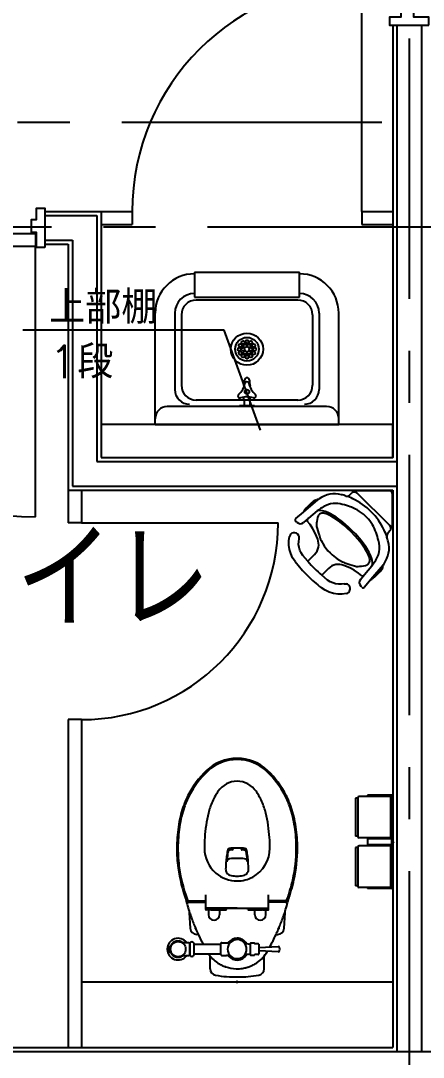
# Model space of a CAD drawing. Extents: x -119186 to 98821, y 1814 to 147180.
# Drawn here: x 19694 to 20922, y 32533 to 35695 of the extents above; entities that cross this region are included whole.
import ezdxf
from ezdxf import colors
from ezdxf.entities.mleader import LeaderData, LeaderLine
from ezdxf.enums import TextEntityAlignment as Align
from ezdxf.math import Vec2, Vec3

# ---------------------------------------------------------------- set-up
doc = ezdxf.new("R2010")
doc.units = 0
doc.header["$LTSCALE"] = 12.7
doc.header["$MEASUREMENT"] = 0
doc.header["$PDMODE"] = 1
doc.header["$PDSIZE"] = -2
doc.linetypes.add('CENTER', pattern=[2, 1.25, -0.25, 0.25, -0.25])
doc.layers.get('0').update_dxf_attribs({"linetype": 'CONTINUOUS'})
doc.layers.get('DEFPOINTS').update_dxf_attribs({"color": 1, "linetype": 'CONTINUOUS'})
for name, color, linetype in [('80_SHELL_TEXT', 7, 'CONTINUOUS'), ('85 shell', 7, 'CONTINUOUS'), ('A_建築（什器）', 8, 'CONTINUOUS'), ('A_建築（建具）', 2, 'CONTINUOUS'), ('A_建築（新設・仕上げ）', 2, 'CONTINUOUS'), ('A_建築（軽鉄下地）', 8, 'CONTINUOUS'), ('A_通り芯', 8, 'CENTER')]:
    doc.layers.add(name, color=color, linetype=linetype)
doc.styles.get("Standard").update_dxf_attribs({"font": 'txt', "bigfont": 'BIGFONT.SHX'})

# ---------------------------------------------------------------- blocks, each defined once
blk = doc.blocks.new('_DotSmall')
at = {"color": 0, "linetype": 'ByBlock', "const_width": 0.5}
blk.add_lwpolyline([(-0.0625, 0, 1), (0.0625, 0, 1)], format="xyb", close=True, dxfattribs=at)
blk = doc.blocks.new('Toilet Paper Holder')
at = {"color": 0}
for p, q in [((-106.958, 133.5), (-114, 133.5)), ((-114, 133.5), (-114, 17.5)), ((-106.958, 135), (-106.958, 16)), ((-6.6, 139), (-102.958, 139)), ((-4, 142.5), (-77, 142.5)), ((-77, 142.5), (-77, 140)), ((-3.5, 140), (-77, 140)), ((-6.6, 12), (-6.6, 139)), ((-2.5, 139), (-2.5, -139)), ((0, 138.5), (0, -138.5)), ((0, 125.25), (0, 120.75)), ((0, 77.75), (0, 73.25)), ((-106.958, 17.5), (-114, 17.5)), ((-6.6, 12), (-102.958, 12)), ((-77, 8.75), (-77, -8.75)), ((-5, 9.25), (-76.5, 9.25)), ((-74.5, 12), (-74.5, 9.25)), ((-49.5, 12), (-49.5, 9.25)), ((-4.5, 11), (-14.5, 11)), ((-14.5, 11), (-14.5, 9.5)), ((-4.5, 9.5), (-14.5, 9.5)), ((-4.5, 8.75), (-4.5, -8.75)), ((-4, 9), (-4, -9)), ((-2.5, 9), (-2.5, -9)), ((0, 30.25), (0, 25.75)), ((-106.958, -17.5), (-114, -17.5)), ((-114, -17.5), (-114, -133.5)), ((-106.958, -16), (-106.958, -135)), ((-6.6, -12), (-102.958, -12)), ((-5, -9.25), (-76.5, -9.25)), ((-74.5, -9.25), (-74.5, -12)), ((-49.5, -9.25), (-49.5, -12)), ((-4.5, -9.5), (-14.5, -9.5)), ((-14.5, -9.5), (-14.5, -11)), ((-4.5, -11), (-14.5, -11)), ((-6.6, -139), (-6.6, -12)), ((0, -25.75), (0, -30.25)), ((0, -73.25), (0, -77.75)), ((0, -120.75), (0, -125.25)), ((-106.958, -133.5), (-114, -133.5)), ((-6.6, -139), (-102.958, -139)), ((-3.5, -140), (-77, -140)), ((-77, -140), (-77, -142.5)), ((-4, -142.5), (-77, -142.5))]:
    blk.add_line(p, q, dxfattribs=at)
for centre, radius, start, end in [((-102.958, 135), 4, 90, 180), ((-4, 138.5), 4, 0, 90), ((-3.5, 139), 1, 0, 90), ((-102.958, 16), 4, 180, 270), ((-76.5, 8.75), 0.5, 90, 180), ((-5, 8.75), 0.5, 0, 90), ((-4.5, 9), 2, 0, 90), ((-4.5, 9), 0.5, 0, 90), ((-102.958, -16), 4, 90, 180), ((-76.5, -8.75), 0.5, 180, 270), ((-5, -8.75), 0.5, 270, 0), ((-4.5, -9), 0.5, 270, 0), ((-4.5, -9), 2, 270, 0), ((-102.958, -135), 4, 180, 270), ((-4, -138.5), 4, 270, 0), ((-3.5, -139), 1, 270, 0)]:
    blk.add_arc(centre, radius, start, end, dxfattribs=at)
at = {"layer": 'DEFPOINTS'}
blk.add_circle((0, 0), 2, dxfattribs=at)
blk.add_point((0, 0), dxfattribs=at)

msp = doc.modelspace()

# ---------------------------------------------------------------- linework, layer by layer
at = {"layer": '85 shell', "color": 8}
msp.add_lwpolyline([(19939.13, 34362.64), (20829.13, 34362.64), (20829.13, 34462.64), (19939.13, 34462.64)], close=True, dxfattribs=at)
at = {"layer": 'A_建築（什器）', "color": 8}
for p, q in [((20734.13, 35112.64), (20734.13, 35812.64)), ((19939.13, 35112.64), (20034.13, 35112.64)), ((20034.13, 35112.64), (20034.13, 35072.64)), ((20734.13, 35112.64), (20829.13, 35112.64)), ((20734.13, 35112.64), (20734.13, 35072.64)), ((19939.13, 35072.64), (20034.13, 35072.64)), ((20734.13, 35072.64), (20829.13, 35072.64)), ((19839.13, 34262.64), (19839.13, 34162.64)), ((19879.13, 34262.64), (19879.13, 34162.64)), ((20695.56, 34246.65), (20704.48, 34254.14)), ((20720.68, 34253.43), (20716.17, 34257.93)), ((20719.75, 34261.08), (20717.48, 34261.08)), ((20718.78, 34261.08), (20717.48, 34261.08)), ((20718.78, 34262.64), (20753.78, 34262.64)), ((20718.78, 34261.08), (20718.78, 34262.64)), ((20753.78, 34261.08), (20718.78, 34261.08)), ((20735.52, 34261.08), (20719.75, 34261.08)), ((20819.68, 34154.43), (20720.68, 34253.43)), ((20753.78, 34261.08), (20739.64, 34261.08)), ((20753.78, 34262.64), (20753.78, 34261.08)), ((20817.58, 34261.08), (20753.78, 34261.08)), ((20827.58, 34261.08), (20753.78, 34261.08)), ((20827.58, 34261.08), (20827.58, 34187.28)), ((20827.58, 34187.28), (20827.58, 34251.08)), ((20556.71, 34195.97), (20600.62, 34232.81)), ((20594.87, 34230.97), (20576.53, 34212.62)), ((20596.64, 34232.73), (20594.87, 34230.97)), ((20602.87, 34235.1), (20598.88, 34234.03)), ((20616.77, 34211.69), (20612.69, 34209.1)), ((20532.88, 34175.97), (20556.71, 34195.97)), ((20598.54, 34199.18), (20572.32, 34177.19)), ((20598.54, 34199.18), (20598.08, 34198.82)), ((20603.93, 34203.18), (20598.54, 34199.18)), ((20602.37, 34200.33), (20598.54, 34199.18)), ((20601.68, 34184.58), (20599.57, 34178.94)), ((20602.75, 34186.59), (20601.68, 34184.58)), ((20605.79, 34200.57), (20602.37, 34200.33)), ((20604.17, 34188.37), (20602.75, 34186.59)), ((20608.41, 34206.27), (20603.93, 34203.18)), ((20605.85, 34189.82), (20604.17, 34188.37)), ((20608.75, 34200.5), (20605.79, 34200.57)), ((20607.7, 34190.93), (20605.85, 34189.82)), ((20609.81, 34191.76), (20607.7, 34190.93)), ((20612.69, 34209.1), (20608.41, 34206.27)), ((20615.02, 34199.63), (20608.75, 34200.5)), ((20612.31, 34192.3), (20609.81, 34191.76)), ((20615.17, 34192.47), (20612.31, 34192.3)), ((20622.4, 34197.63), (20615.02, 34199.63)), ((20618.4, 34192.19), (20615.17, 34192.47)), ((20621.98, 34191.45), (20618.4, 34192.19)), ((20625.94, 34190.21), (20621.98, 34191.45)), ((20630.55, 34194.49), (20622.4, 34197.63)), ((20630.34, 34188.47), (20625.94, 34190.21)), ((20635.19, 34186.22), (20630.34, 34188.47)), ((20639.1, 34190.35), (20630.55, 34194.49)), ((20640.58, 34183.4), (20635.19, 34186.22)), ((20656.27, 34180.05), (20639.1, 34190.35)), ((20648.69, 34178.66), (20640.58, 34183.4)), ((20675.63, 34165.87), (20656.27, 34180.05)), ((20827.58, 34187.28), (20827.58, 34173.14)), ((20827.58, 34187.28), (20829.14, 34187.28)), ((20827.58, 34152.28), (20827.58, 34187.28)), ((20829.14, 34187.28), (20829.14, 34152.28)), ((19879.13, 34162.64), (19839.13, 34162.64)), ((19879.13, 34162.64), (20479.13, 34162.64)), ((20536.3, 34164.86), (20532.56, 34168.6)), ((20572.32, 34177.19), (20556.55, 34163.97)), ((20576.43, 34158.24), (20568.01, 34168.49)), ((20585.36, 34144.88), (20576.43, 34158.24)), ((20596.35, 34157.34), (20596.29, 34151.53)), ((20596.29, 34151.53), (20598.01, 34145.41)), ((20596.63, 34162.43), (20596.35, 34157.34)), ((20597.08, 34167.46), (20596.63, 34162.43)), ((20598.02, 34173.14), (20597.08, 34167.46)), ((20599.57, 34178.94), (20598.02, 34173.14)), ((20657.69, 34172.81), (20648.69, 34178.66)), ((20667.55, 34165.74), (20657.69, 34172.81)), ((20678.31, 34157.26), (20667.55, 34165.74)), ((20695.35, 34148.9), (20675.63, 34165.87)), ((20689.9, 34147.23), (20678.31, 34157.26)), ((20705.26, 34139.02), (20695.35, 34148.9)), ((20824.43, 34149.68), (20819.68, 34154.43)), ((20827.58, 34169.02), (20827.58, 34154.16)), ((20827.58, 34154.16), (20827.58, 34152.28)), ((20827.58, 34152.28), (20827.58, 34150.98)), ((20827.58, 34150.98), (20827.58, 34152.28)), ((20829.14, 34152.28), (20827.58, 34152.28)), ((20512, 34108.6), (20514.15, 34121.62)), ((20592.62, 34131.07), (20585.36, 34144.88)), ((20599.79, 34113.54), (20592.62, 34131.07)), ((20598.01, 34145.41), (20600.08, 34138.65)), ((20600.08, 34138.65), (20602.44, 34131.17)), ((20602.44, 34131.17), (20605.09, 34122.88)), ((20605.09, 34122.88), (20606.26, 34119.34)), ((20606.26, 34119.34), (20607.55, 34115.61)), ((20702.03, 34135.67), (20689.9, 34147.23)), ((20713.48, 34123.65), (20702.03, 34135.67)), ((20715.15, 34129.1), (20705.26, 34139.02)), ((20723.51, 34112.07), (20713.48, 34123.65)), ((20732.12, 34109.39), (20715.15, 34129.1)), ((20820.38, 34138.23), (20812.9, 34129.31)), ((20511.86, 34095.29), (20512, 34108.6)), ((20513.76, 34081.98), (20511.86, 34095.29)), ((20541.83, 34096.89), (20541.87, 34105.76)), ((20543.15, 34088.03), (20541.83, 34096.89)), ((20541.87, 34105.76), (20543.28, 34114.45)), ((20545.79, 34079.39), (20543.15, 34088.03)), ((20607.55, 34115.61), (20608.91, 34112.01)), ((20608.91, 34112.01), (20610.33, 34108.82)), ((20610.33, 34108.82), (20619.85, 34092.83)), ((20619.85, 34092.83), (20631.28, 34078.13)), ((20731.98, 34101.31), (20723.51, 34112.07)), ((20739.06, 34091.44), (20731.98, 34101.31)), ((20746.3, 34090.03), (20732.12, 34109.39)), ((20744.91, 34082.44), (20739.06, 34091.44)), ((20756.59, 34072.86), (20746.3, 34090.03)), ((20517.64, 34069), (20513.76, 34081.98)), ((20523.43, 34056.64), (20517.64, 34069)), ((20531, 34045.21), (20523.43, 34056.64)), ((20549.69, 34071.16), (20545.79, 34079.39)), ((20554.49, 34063.49), (20549.69, 34071.16)), ((20569.6, 34045.78), (20554.49, 34063.49)), ((20569.6, 34045.78), (20590.32, 34066.5)), ((20631.28, 34078.13), (20637.83, 34071.58)), ((20637.83, 34071.58), (20644.37, 34065.03)), ((20644.37, 34065.03), (20659.08, 34053.6)), ((20659.08, 34053.6), (20675.06, 34044.09)), ((20749.65, 34074.34), (20744.91, 34082.44)), ((20752.46, 34068.95), (20749.65, 34074.34)), ((20754.72, 34064.09), (20752.46, 34068.95)), ((20756.46, 34059.69), (20754.72, 34064.09)), ((20757.69, 34055.73), (20756.46, 34059.69)), ((20760.74, 34064.3), (20756.59, 34072.86)), ((20758.44, 34052.15), (20757.69, 34055.73)), ((20763.88, 34056.15), (20760.74, 34064.3)), ((20765.88, 34048.77), (20763.88, 34056.15)), ((20633, 34023.83), (20612.3, 34003.13)), ((20675.06, 34044.09), (20678.26, 34042.66)), ((20678.26, 34042.66), (20681.86, 34041.3)), ((20697.57, 34026.12), (20680.04, 34033.29)), ((20681.86, 34041.3), (20685.59, 34040.01)), ((20685.59, 34040.01), (20689.12, 34038.85)), ((20689.12, 34038.85), (20697.42, 34036.19)), ((20697.42, 34036.19), (20704.9, 34033.83)), ((20711.37, 34018.86), (20697.57, 34026.12)), ((20704.9, 34033.83), (20711.66, 34031.76)), ((20711.66, 34031.76), (20718.45, 34030.02)), ((20718.45, 34030.02), (20723.59, 34030.11)), ((20723.59, 34030.11), (20728.68, 34030.38)), ((20728.68, 34030.38), (20733.71, 34030.83)), ((20733.71, 34030.83), (20739.39, 34031.78)), ((20739.39, 34031.78), (20745.19, 34033.33)), ((20742.67, 34005.15), (20765.43, 34032.29)), ((20745.19, 34033.33), (20750.83, 34035.43)), ((20750.83, 34035.43), (20752.84, 34036.51)), ((20752.84, 34036.51), (20754.62, 34037.93)), ((20754.62, 34037.93), (20756.07, 34039.61)), ((20756.07, 34039.61), (20757.17, 34041.45)), ((20757.17, 34041.45), (20758.01, 34043.56)), ((20758.01, 34043.56), (20758.55, 34046.06)), ((20758.71, 34048.93), (20758.44, 34052.15)), ((20758.55, 34046.06), (20758.71, 34048.93)), ((20799.06, 34034.38), (20762.07, 33990.3)), ((20765.06, 34031.83), (20765.43, 34032.29)), ((20765.43, 34032.29), (20769.43, 34037.69)), ((20765.43, 34032.29), (20766.57, 34036.13)), ((20766.75, 34042.5), (20765.88, 34048.77)), ((20766.57, 34036.13), (20766.82, 34039.54)), ((20766.82, 34039.54), (20766.75, 34042.5)), ((20769.43, 34037.69), (20772.52, 34042.16)), ((20778.87, 34010.28), (20797.16, 34028.58)), ((20797.16, 34028.58), (20798.98, 34030.39)), ((20800.27, 34032.63), (20801.34, 34036.62)), ((20629.74, 33988.24), (20612.3, 34003.13)), ((20724.74, 34009.93), (20711.37, 34018.86)), ((20734.98, 34001.52), (20724.74, 34009.93)), ((20730.22, 33990.3), (20742.67, 34005.15)), ((20762.07, 33990.3), (20742.22, 33966.63)), ((20622.89, 33957.19), (20611.45, 33964.75)), ((20637.41, 33983.44), (20629.74, 33988.24)), ((20645.63, 33979.54), (20637.41, 33983.44)), ((20654.27, 33976.9), (20645.63, 33979.54)), ((20663.13, 33975.58), (20654.27, 33976.9)), ((20672.01, 33975.62), (20663.13, 33975.58)), ((20680.69, 33977.04), (20672.01, 33975.62)), ((20680.69, 33977.04), (20684.12, 33977.47)), ((20684.12, 33977.47), (20687.39, 33977.15)), ((20734.85, 33966.31), (20731.1, 33970.06)), ((20635.24, 33951.4), (20622.89, 33957.19)), ((20648.23, 33947.51), (20635.24, 33951.4)), ((20661.53, 33945.62), (20648.23, 33947.51)), ((20674.85, 33945.75), (20661.53, 33945.62)), ((20687.87, 33947.91), (20674.85, 33945.75)), ((19839.13, 33562.64), (19839.13, 32562.64)), ((19879.13, 33562.64), (19839.13, 33562.64)), ((19879.13, 33562.64), (19879.13, 32562.64)), ((20341.64, 33170.64), (20334.49, 33170.64)), ((20354.14, 33170.64), (20341.64, 33170.64)), ((20341.64, 33168.64), (20341.64, 33170.64)), ((20366.64, 33170.64), (20354.14, 33170.64)), ((20366.64, 33168.64), (20366.64, 33170.64)), ((20373.78, 33170.64), (20366.64, 33170.64)), ((20325.82, 33157.2), (20325.27, 33153.64)), ((20338.64, 33165.64), (20335.7, 33165.64)), ((20367.64, 33165.64), (20368.28, 33165.64)), ((20372.58, 33165.64), (20369.64, 33165.64)), ((20383, 33153.64), (20382.45, 33157.2)), ((20209.01, 33010.14), (20257.64, 33010.14)), ((20258.64, 33009.14), (20258.64, 33028.81)), ((20449.64, 33010.14), (20449.64, 33028.81)), ((20449.64, 33009.14), (20449.64, 33010.14)), ((20499.26, 33010.14), (20450.64, 33010.14)), ((20206.77, 33006.14), (20257.64, 33006.14)), ((20207.8, 32978.78), (20208.09, 32973.37)), ((20258.64, 33005.14), (20258.64, 33009.14)), ((20258.64, 32991.42), (20258.64, 33005.14)), ((20258.64, 32983.64), (20258.64, 32991.42)), ((20354.14, 32987.31), (20258.64, 32987.31)), ((20266.64, 32982.64), (20259.64, 32982.64)), ((20274.14, 32982.64), (20266.64, 32982.64)), ((20266.64, 32982.64), (20266.64, 32967.64)), ((20275.14, 32984.11), (20275.14, 32985.41)), ((20275.14, 32983.64), (20275.14, 32984.11)), ((20276.14, 32983.64), (20276.14, 32986.41)), ((20321.14, 32986.41), (20276.14, 32986.41)), ((20277.14, 32982.64), (20300.64, 32982.64)), ((20300.64, 32982.64), (20300.64, 32967.64)), ((20300.64, 32982.64), (20320.14, 32982.64)), ((20321.14, 32986.41), (20321.14, 32983.64)), ((20387.14, 32986.41), (20321.14, 32986.41)), ((20354.14, 32987.31), (20449.64, 32987.31)), ((20432.14, 32986.41), (20387.14, 32986.41)), ((20387.14, 32983.64), (20387.14, 32986.41)), ((20388.14, 32982.64), (20407.64, 32982.64)), ((20407.64, 32967.64), (20407.64, 32982.64)), ((20407.64, 32982.64), (20417.14, 32982.64)), ((20417.14, 32982.64), (20431.14, 32982.64)), ((20432.14, 32983.64), (20432.14, 32986.41)), ((20433.14, 32983.64), (20433.14, 32985.41)), ((20434.14, 32982.64), (20441.64, 32982.64)), ((20441.64, 32967.64), (20441.64, 32982.64)), ((20441.64, 32982.64), (20448.64, 32982.64)), ((20449.64, 33005.14), (20449.64, 33009.14)), ((20449.64, 32991.42), (20449.64, 33005.14)), ((20449.64, 32983.64), (20449.64, 32991.42)), ((20499.46, 33006.14), (20450.64, 33006.14)), ((20501.5, 33006.14), (20499.46, 33006.14)), ((20500.18, 32973.37), (20500.47, 32978.78)), ((20208.09, 32973.37), (20210.89, 32926.36)), ((20497.38, 32926.36), (20500.18, 32973.37)), ((20479.56, 32922.7), (20482.36, 32929.37)), ((20231.63, 32907.64), (20230.85, 32907.64)), ((20476.64, 32907.64), (20477.42, 32907.64)), ((20142.63, 32862.64), (20142.64, 32864.64)), ((20142.64, 32859.64), (20142.63, 32862.64)), ((20143.64, 32865.64), (20146.62, 32865.64)), ((20143.64, 32858.64), (20146.69, 32858.64)), ((20148.02, 32870.64), (20149.14, 32870.64)), ((20148.02, 32854.64), (20149.14, 32854.64)), ((20149.14, 32868.39), (20149.14, 32870.64)), ((20149.14, 32862.64), (20149.14, 32868.39)), ((20149.14, 32856.89), (20149.14, 32862.64)), ((20149.14, 32854.64), (20149.14, 32856.89)), ((20149.64, 32867.89), (20149.76, 32867.89)), ((20149.64, 32857.39), (20149.76, 32857.39)), ((20196.9, 32882.64), (20200.38, 32882.64)), ((20200.38, 32882.64), (20207.44, 32882.64)), ((20207.44, 32882.64), (20207.44, 32881.64)), ((20207.44, 32881.64), (20210.14, 32881.64)), ((20210.14, 32882.39), (20210.14, 32842.89)), ((20210.14, 32843.64), (20210.14, 32881.64)), ((20222.14, 32882.39), (20222.14, 32877.39)), ((20222.14, 32877.39), (20305.14, 32877.39)), ((20222.14, 32877.39), (20222.14, 32847.89)), ((20304.14, 32846.54), (20304.14, 32878.73)), ((20307.14, 32882.14), (20321.55, 32882.14)), ((20394.64, 32880.14), (20394.14, 32880.14)), ((20394.64, 32880.14), (20394.64, 32881.14)), ((20394.64, 32845.14), (20394.64, 32880.14)), ((20395.26, 32881.64), (20406.01, 32881.64)), ((20408.62, 32879.39), (20418.34, 32879.39)), ((20420.34, 32877.39), (20420.34, 32868.05)), ((20420.34, 32868.05), (20420.34, 32857.23)), ((20420.34, 32857.23), (20420.34, 32847.89)), ((20421.41, 32867.95), (20479.7, 32870.5)), ((20479.7, 32854.78), (20421.41, 32857.32)), ((20200.38, 32842.64), (20196.9, 32842.64)), ((20207.44, 32842.64), (20200.38, 32842.64)), ((20207.44, 32843.64), (20207.44, 32842.64)), ((20210.14, 32843.64), (20207.44, 32843.64)), ((20222.14, 32847.89), (20304.14, 32847.89)), ((20222.14, 32847.89), (20222.14, 32842.89)), ((20271.63, 32802.81), (20271.63, 32841.74)), ((20304.14, 32846.14), (20304.14, 32846.54)), ((20307.14, 32843.14), (20321.55, 32843.14)), ((20394.14, 32845.14), (20394.64, 32845.14)), ((20394.64, 32844.14), (20394.64, 32845.14)), ((20406.01, 32843.64), (20395.26, 32843.64)), ((20418.34, 32845.89), (20408.62, 32845.89)), ((20436.64, 32802.81), (20436.64, 32841.74)), ((20436.64, 32802.81), (20436.64, 32841.74)), ((20318.88, 32808.64), (20319.92, 32808.64)), ((20319.92, 32808.64), (20318.88, 32808.64)), ((20318.88, 32808.64), (20319.92, 32808.64)), ((20319.92, 32808.64), (20318.88, 32808.64)), ((19879.13, 32762.64), (20829.13, 32762.64))]:
    msp.add_line(p, q, dxfattribs=at)
at = {"layer": 'A_建築（什器）', "color": 8, "linetype": 'ByBlock', "lineweight": -2}
for p, q in [((20224.13, 34927.64), (20544.13, 34927.64)), ((20224.13, 34927.64), (20224.13, 34850.93)), ((20544.13, 34850.93), (20544.13, 34927.64)), ((20224.13, 34850.93), (20544.13, 34850.93)), ((20539.13, 34842.64), (20229.13, 34842.64)), ((20104.13, 34462.64), (20104.13, 34802.64)), ((20164.13, 34802.64), (20164.13, 34569.64)), ((20184.13, 34797.64), (20184.13, 34582.64)), ((20584.13, 34797.64), (20584.13, 34582.64)), ((20604.13, 34802.64), (20604.13, 34569.64)), ((20664.13, 34462.64), (20664.13, 34802.64)), ((20381.95, 34720.64), (20386.31, 34720.64)), ((20381.95, 34664.64), (20386.31, 34664.64)), ((20539.13, 34537.64), (20229.13, 34537.64)), ((20375.33, 34537.06, 520), (20375.33, 34520.14, 520)), ((20392.93, 34537.06, 520), (20392.93, 34520.14, 520)), ((20627.13, 34517.64, 630), (20141.13, 34517.64, 630)), ((20407.13, 34520.14, 520), (20361.13, 34520.14, 520)), ((20361.13, 34520.14, 520), (20361.13, 34517.64, 520)), ((20361.13, 34518.14, 520), (20361.13, 34517.64, 520)), ((20407.13, 34520.14, 520), (20407.13, 34517.64, 520)), ((20104.13, 34462.64), (20664.13, 34462.64))]:
    msp.add_line(p, q, dxfattribs=at)
for centre, radius in [((20384.13, 34692.64), 49), ((20384.13, 34692.64), 36), ((20372.38, 34712.99), 5), ((20395.88, 34712.99), 5), ((20360.63, 34692.64), 5), ((20363.78, 34704.39), 5), ((20363.78, 34680.89), 5), ((20372.38, 34692.64), 5), ((20378.25, 34702.81), 5), ((20378.25, 34682.46), 5), ((20390, 34702.81), 5), ((20390, 34682.46), 5), ((20395.88, 34692.64), 5), ((20404.48, 34704.39), 5), ((20404.48, 34680.89), 5), ((20407.63, 34692.64), 5), ((20372.38, 34672.29), 5), ((20395.88, 34672.29), 5), ((20384.13, 34562.64, 520), 7)]:
    msp.add_circle(centre, radius, dxfattribs=at)
at = {"layer": 'A_建築（什器）', "color": 8}
for centre, radius in [((20174.14, 32862.64), 23), ((20354.14, 32762.64), 2)]:
    msp.add_circle(centre, radius, dxfattribs=at)
at = {"layer": 'A_建築（什器）', "color": 8, "linetype": 'Continuous'}
msp.add_circle((20354.14, 32762.64), 2, dxfattribs=at)
at = {"layer": 'A_建築（什器）', "color": 8}
for centre, radius, start, end in [((20734.13, 35112.64), 700, 90, 180), ((20652.05, 34171.53), 80, 75.34274, 126.42514), ((20625.62, 34068.56), 186.31, 71.11702, 75.49289), ((20689.13, 34254.31), 10, 251.2641, 310.00218), ((20665.47, 34163.51), 83.86, 59.99298, 75.89201), ((20712.19, 34244.94), 12, 44.99662, 129.99999), ((20717.48, 34259.23), 1.84, 90, 225), ((20817.58, 34251.08), 10, 0, 90), ((20692, 34098.8), 167.39, 135.47246, 143.60425), ((20678.73, 34110.11), 150, 125.92333, 135), ((20592.48, 34229.15), 3, 37.20989, 125.92626), ((20600.18, 34229.2), 5, 105.00111, 135), ((20652.05, 34171.53), 80, 126.42518, 129.99979), ((20601.58, 34239.93), 5, 285.00133, 306.40232), ((20653.96, 34149.8), 72.25, 78.40323, 124.8359), ((20612.51, 33957.12), 269.34, 72.35302, 78.00573), ((20646.35, 34070.37), 151.17, 57.4091, 71.56038), ((20621.68, 34055.44), 200, 44.98845, 64.61781), ((20559.69, 34196.36), 3, 144.08425, 187.43058), ((20664.14, 34097.76), 118.51, 30.07614, 57.52406), ((20621.68, 34055.44), 200, 25.3822, 45.01155), ((19879.13, 34162.64), 600, 270, 0), ((20536.09, 34172.14), 5, 130.00376, 225), ((20546.91, 34175.46), 15, 225.0027, 309.99973), ((20570.54, 34170.27), 3.1, 150.55603, 215.26469), ((20599.63, 34150.01), 38.54, 135.13773, 145.57135), ((20627.14, 34075.63), 161.61, 12.03351, 30.29147), ((20811.19, 34145.94), 12, 319.9999, 45), ((20825.73, 34150.98), 1.84, 225, 0), ((20528.72, 34118.03), 15, 103.71856, 166.16387), ((20528.72, 34118.03), 15, 22.99591, 103.71755), ((20528.72, 34118.03), 15, 346.16108, 22.99596), ((20729.76, 34099.23), 83.86, 14.10801, 30.007), ((20820.56, 34122.88), 10, 139.99775, 198.73572), ((20634.8, 34059.37), 186.31, 14.50711, 18.88327), ((20559.69, 34097.14), 43.32, 314.99906, 22.24641), ((20710.24, 34087.94), 77.96, 350.00953, 15.92208), ((20737.78, 34085.8), 80, 323.57484, 14.65655), ((20712.53, 34088.5), 75.8, 322.31211, 349.28776), ((20883.85, 34317.6), 445.75, 217.6678, 225.02272), ((20827.51, 34261.24), 336.06, 219.87475, 225.0264), ((20827.51, 34261.24), 336.06, 225.0264, 230.17828), ((20663.63, 33993.19), 43.32, 67.75235, 135), ((20676.61, 34112.23), 150, 314.99973, 324.07637), ((20795.65, 34025.99), 3, 324.06964, 59.67484), ((20795.44, 34033.93), 5, 315.0081, 345.00215), ((20737.78, 34085.8), 80, 320.00026, 323.57486), ((20806.17, 34035.33), 5, 143.59724, 164.99919), ((20883.85, 34317.6), 445.75, 225.02272, 232.33222), ((20741.71, 33980.66), 15, 139.99771, 225), ((20736.77, 34004.05), 3.1, 234.74971, 299.46049), ((20719.67, 34027.2), 31.86, 305.76488, 316.19924), ((20762.85, 33993.19), 3, 254.93527, 305.93052), ((20665.29, 34125.5), 167.39, 306.39574, 314.52754), ((20684.28, 33962.47), 15, 19.80861, 78.05704), ((20684.28, 33962.47), 15, 326.76751, 19.80851), ((20738.39, 33969.85), 5, 225, 319.99782), ((20684.28, 33962.47), 15, 283.83503, 326.76653), ((20354.14, 33309.64), 135, 90, 133.53571), ((20354.14, 33309.64), 131.5, 46.46429, 133.53571), ((20354.14, 33309.64), 135, 46.46429, 90), ((20454.01, 33204.52), 280, 133.53571, 153.16259), ((20454.01, 33204.52), 276.5, 133.53571, 152.79504), ((20254.26, 33204.52), 276.5, 27.20496, 46.46429), ((20254.26, 33204.52), 280, 26.83741, 46.46429), ((20354.14, 33304.64), 70, 90, 145.46279), ((20354.14, 33304.64), 70, 34.53721, 90), ((20454.01, 33204.52), 280, 153.16259, 161.16227), ((20454.01, 33204.52), 276.5, 152.79504, 160.91465), ((20461.22, 33230.94), 200, 150.00192, 161.33881), ((20461.22, 33230.94), 200, 145.46279, 150.00192), ((20247.05, 33230.94), 200, 29.99808, 34.53721), ((20247.05, 33230.94), 200, 18.66119, 29.99808), ((20254.26, 33204.52), 276.5, 19.08535, 27.20496), ((20254.26, 33204.52), 280, 18.83773, 26.83741), ((20454.01, 33204.52), 280, 161.16227, 166.945), ((20454.01, 33204.52), 276.5, 160.91465, 166.945), ((20461.22, 33230.94), 200, 161.33881, 166.59022), ((20247.05, 33230.94), 200, 13.40978, 18.66119), ((20254.26, 33204.52), 276.5, 13.055, 19.08535), ((20254.26, 33204.52), 280, 13.055, 18.83773), ((20600.14, 33170.64), 430, 166.945, 175.69326), ((20600.14, 33170.64), 426.5, 166.945, 175.65786), ((20714.14, 33170.64), 460, 166.59022, 175.97467), ((19994.14, 33170.64), 460, 4.02522, 13.40978), ((20108.14, 33170.64), 426.5, 4.34191, 13.055), ((20108.14, 33170.64), 430, 4.3065, 13.055), ((20600.14, 33170.64), 430, 175.69326, 180), ((20600.14, 33170.64), 426.5, 175.65786, 180), ((20714.14, 33170.64), 460, 175.97467, 180), ((19994.14, 33170.64), 460, 0, 4.02522), ((20108.14, 33170.64), 426.5, 0, 4.34191), ((20108.14, 33170.64), 430, 0, 4.3065), ((20620.14, 33170.64), 450, 180, 187.6598), ((20620.14, 33170.64), 446.5, 180, 187.7936), ((20354.14, 33170.64), 100, 180, 229.57408), ((20334.49, 33160.64), 10, 90, 170.35042), ((20338.64, 33168.64), 3, 270, 0), ((20369.64, 33168.64), 3, 180, 270), ((20373.78, 33160.64), 10, 9.64958, 90), ((20354.14, 33170.64), 100, 298.29781, 0), ((20088.14, 33170.64), 446.5, 347.4775, 0), ((20088.14, 33170.64), 450, 347.55197, 0), ((20718.98, 33095.27), 400.01, 171.60937, 177.15284), ((20718.98, 33095.27), 398.01, 171.5669, 175.10268), ((20332.39, 33128.39), 10, 96.57296, 175.10268), ((20718.98, 33095.27), 400.01, 170.35042, 171.60937), ((20335.7, 33155.64), 10, 90, 171.04844), ((20354.14, 32939.64), 200, 90, 96.57296), ((20354.14, 32939.64), 200, 83.42704, 90), ((20372.58, 33155.64), 10, 8.95156, 90), ((20375.88, 33128.39), 10, 4.89732, 83.42704), ((19989.29, 33095.27), 398.01, 4.89732, 8.4331), ((19989.29, 33095.27), 400.01, 8.39063, 9.64958), ((19989.29, 33095.27), 400.01, 2.84716, 8.39063), ((20620.14, 33170.64), 450, 187.6598, 200.7366), ((20620.14, 33170.64), 446.5, 187.7936, 200.35138), ((20718.98, 33095.27), 400.01, 177.15284, 178.35195), ((20339.14, 33106.77), 20, 180, 211.78833), ((20369.14, 33106.77), 20, 328.21167, 0), ((19989.29, 33095.27), 400.01, 1.64805, 2.84716), ((20354.14, 33170.64), 100, 229.57408, 270), ((20339.14, 33106.77), 20, 211.78833, 261.37307), ((20354.14, 33205.64), 120, 261.37307, 270), ((20354.14, 33205.64), 120, 270, 278.62693), ((20354.14, 33170.64), 100, 270, 298.29781), ((20369.14, 33106.77), 20, 278.62693, 328.21167), ((20088.14, 33170.64), 446.5, 339.64862, 347.4775), ((20088.14, 33170.64), 450, 339.2634, 347.55197), ((20826.64, 33177.64), 650.01, 193.98387, 197.81429), ((20206.77, 33014.14), 8, 200.7366, 247.95063), ((20209.01, 33018.14), 8, 200.35138, 213.25439), ((20209.01, 33018.14), 8, 213.25439, 270), ((20257.64, 33009.14), 1, 0, 90), ((20450.64, 33009.14), 1, 90, 180), ((20499.26, 33018.14), 8, 270, 283.44646), ((19881.63, 33177.64), 650.01, 342.18571, 346.01613), ((20499.26, 33018.14), 8, 283.44646, 326.74561), ((20501.5, 33014.14), 8, 292.04937, 339.2634), ((20499.26, 33018.14), 8, 326.74561, 339.64862), ((20206.77, 33014.14), 8, 247.95063, 270), ((20826.64, 33177.64), 650.01, 197.81429, 199.28283), ((20257.64, 33005.14), 1, 0, 90), ((20259.64, 32983.64), 1, 180, 270), ((20274.14, 32983.64), 1, 270, 0), ((20276.14, 32985.41), 1, 90, 180), ((20277.14, 32983.64), 1, 180, 270), ((20320.14, 32983.64), 1, 270, 0), ((20388.14, 32983.64), 1, 180, 270), ((20431.14, 32983.64), 1, 270, 0), ((20432.14, 32985.41), 1, 0, 90), ((20434.14, 32983.64), 1, 180, 270), ((20448.64, 32983.64), 1, 270, 0), ((20450.64, 33005.14), 1, 90, 180), ((19881.63, 33177.64), 650.01, 340.71717, 342.18571), ((20501.5, 33014.14), 8, 270, 292.04937), ((20223.07, 32974.19), 15, 183.14023, 228.33403), ((20826.64, 33177.64), 650.01, 199.28283, 202.45439), ((20283.64, 32967.64), 17, 180, 0), ((20424.64, 32967.64), 17, 180, 0), ((19881.63, 33177.64), 650.01, 337.54561, 340.71717), ((20485.2, 32974.19), 15, 311.66597, 356.85977), ((20230.85, 32927.64), 20, 183.67996, 270), ((20231.13, 32927.64), 5.5, 161.62356, 243.92326), ((20826.64, 33177.64), 650.01, 202.45439, 204.5612), ((19881.63, 33177.64), 650.01, 335.4388, 336.90757), ((20477.42, 32927.64), 20, 270.00022, 356.32026), ((20477.14, 32927.64), 5.5, 296.07674, 18.37644), ((20174.14, 32862.64), 33, 37.30521, 322.69479), ((20174.14, 32862.64), 24.94, 65.51864, 167.8476), ((20196.9, 32912.64), 30, 245.5192, 270.00025), ((20216.14, 32877.22), 7.92, 40.75287, 139.24713), ((20231.63, 32867.64), 40, 84.52938, 90), ((20826.64, 33177.64), 650.01, 204.5612, 207.51127), ((20354.14, 32862.64), 29, 128.75719, 231.24397), ((20354.14, 32862.64), 33.46, 90, 143.34071), ((20321.55, 32917.14), 35, 279.45245, 294.35256), ((20354.14, 32862.64), 29, 44.80312, 128.75744), ((20354.14, 32862.64), 33.46, 30.21774, 90), ((20354.14, 32862.64), 29, 315.19708, 44.80292), ((20392.63, 32913.14), 35, 239.2022, 254.10348), ((19881.63, 33177.64), 650.01, 331.68914, 335.4388), ((20476.64, 32867.64), 40, 90, 95.47062), ((20143.64, 32864.64), 1, 89.99911, 179.99911), ((20143.64, 32859.64), 1, 180.00178, 270), ((20198.54, 32862.64), 52, 172.11097, 187.88903), ((20148.02, 32869.64), 1, 90, 172.11097), ((20148.02, 32855.64), 1, 187.88903, 270), ((20149.64, 32868.39), 0.5, 180, 270), ((20149.64, 32856.89), 0.5, 90, 180), ((20174.14, 32862.64), 24.94, 167.8476, 192.15239), ((20174.14, 32862.64), 24.94, 192.15239, 294.48136), ((20307.14, 32879.14), 3, 89.99636, 187.77976), ((20307.14, 32879.14), 3, 215.69531, 215.69532), ((20321.55, 32917.14), 35, 270.00075, 279.45388), ((20392.63, 32913.14), 35, 254.10348, 268.93134), ((20392.14, 32880.14), 2, 265.52869, 0.00062), ((20400.64, 32874.26), 9.12, 126.07767, 131.11202), ((20400.64, 32874.26), 9.12, 48.88549, 53.92081), ((20408.62, 32881.39), 2, 187.18439, 270), ((20354.14, 32909.22), 106.58, 304.26074, 330.1849), ((20418.34, 32877.39), 2, 0.00006, 89.99991), ((20421.24, 32871.95), 4, 256.99668, 272.50118), ((20421.24, 32853.33), 4, 87.49882, 103.00274), ((20479.88, 32866.5), 4, 10.60974, 92.50409), ((20479.88, 32858.78), 4, 267.50204, 349.40769), ((20459.24, 32862.64), 25, 349.40769, 10.60974), ((20196.9, 32812.64), 30, 89.99975, 114.4808), ((20216.14, 32848.06), 7.92, 220.75287, 319.24713), ((20354.14, 32909.22), 106.58, 215.12967, 235.73926), ((20354.14, 32909.22), 106.58, 235.73926, 237.68073), ((20354.14, 32909.22), 106.58, 235.73926, 237.68073), ((20307.14, 32846.14), 3, 179.99126, 270.0102), ((20321.48, 32807.83), 35.3, 80.51105, 89.89321), ((20354.14, 32862.64), 33.46, 216.67556, 329.78226), ((20321.48, 32807.83), 35.3, 65.75149, 80.51105), ((20354.14, 32862.64), 29, 231.24369, 269.99967), ((20354.14, 32862.64), 29, 270, 315.19708), ((20392.63, 32812.14), 35, 105.89652, 120.7978), ((20392.63, 32812.14), 35, 90.67083, 105.89652), ((20392.14, 32845.14), 2, 0, 87.50546), ((20400.64, 32851.01), 9.12, 228.88798, 233.92247), ((20400.64, 32851.01), 9.13, 306.07725, 311.11253), ((20408.62, 32843.89), 2, 90, 172.8167), ((20354.14, 32909.22), 106.58, 302.31927, 304.26074), ((20418.34, 32847.89), 2, 270, 0), ((20291.63, 32802.81), 20, 180, 260.53334), ((20354.14, 32909.22), 106.58, 237.68073, 244.52178), ((20354.14, 32909.22), 106.58, 237.68073, 244.52178), ((20354.14, 32909.22), 106.58, 244.52178, 250.6832), ((20354.14, 32909.22), 106.58, 244.52178, 250.6832), ((20355.12, 32908.8), 106.17, 250.63813, 267.85067), ((20355.12, 32908.8), 106.17, 250.63813, 267.85067), ((20354.32, 32908.51), 105.85, 268.27426, 289.34733), ((20354.14, 32909.22), 106.58, 271.61244, 289.3168), ((20354.14, 32909.22), 106.58, 289.3168, 295.47822), ((20354.14, 32909.22), 106.58, 289.3168, 295.47822), ((20354.14, 32909.22), 106.58, 295.47822, 302.31927), ((20354.14, 32909.22), 106.58, 295.47822, 302.31927), ((20416.64, 32802.81), 20, 279.46666, 0), ((20353.58, 33173.34), 395.67, 260.50963, 270.39083), ((20354.8, 33172.48), 394.8, 270.21537, 279.49517)]:
    msp.add_arc(centre, radius, start, end, dxfattribs=at)
at = {"layer": 'A_建築（什器）', "color": 8, "linetype": 'ByBlock', "lineweight": -2}
for centre, radius, start, end in [((20224.13, 34802.64), 120, 90, 180), ((20544.13, 34802.64), 120, 0, 90), ((20224.13, 34802.64), 60, 90.00006, 180), ((20544.13, 34802.64), 60, 0, 90), ((20229.13, 34797.64), 45, 90, 180), ((20539.13, 34797.64), 45, 0, 90), ((20384.13, 34716.14), 5, 115.84186, 64.15814), ((20384.13, 34669.14), 5, 295.84186, 244.15814), ((20296.63, 34598.56, 520), 80, 346.94171, 359.68774), ((20384.13, 34598.08, 520), 7.5, 0.31226, 179.68774), ((20384.13, 34587.64, 520), 6, 12.24548, 167.75439), ((20471.63, 34598.56, 520), 80, 180.31226, 192.41473), ((20209.13, 34569.64), 45, 180, 270), ((20229.13, 34582.64), 45, 180, 270), ((20314.74, 34602.7, 520), 65, 312.24554, 347.75446), ((20453.51, 34602.7, 520), 65, 192.24554, 227.75446), ((20539.13, 34582.64), 45, 270, 0), ((20559.13, 34569.64), 45, 270, 0), ((20362.48, 34550.14, 520), 6, 132.24554, 287.75446), ((20384.13, 34482.52, 520), 65, 72.24554, 107.75446), ((20335.33, 34537.06, 520), 40, 0, 14.01868), ((20432.93, 34537.06, 520), 40, 165.98126, 180), ((20405.78, 34550.14, 520), 6, 252.24548, 47.75452), ((20141.13, 34480.64, 630), 37, 90, 180), ((20627.13, 34480.64, 630), 37, 0, 90)]:
    msp.add_arc(centre, radius, start, end, dxfattribs=at)
at = {"layer": 'A_建築（什器）', "color": 8}
msp.add_point((20354.14, 32762.64), dxfattribs=at)
msp.add_point((20354.14, 32762.64), dxfattribs=at)
at = {"layer": 'A_建築（建具）', "color": 8}
msp.add_line((19739.13, 34181.64), (19739.13, 35005.64), dxfattribs=at)
for points in [[(20939.13, 35680.64), (20939.13, 35705.64), (20893.13, 35705.64), (20893.13, 35720.64), (20853.13, 35720.64), (20853.13, 35705.64), (20819.13, 35705.64), (20819.13, 35680.64), (20939.13, 35680.64)], [(19767.13, 35002.64), (19742.13, 35002.64), (19742.13, 35048.64), (19727.13, 35048.64), (19727.13, 35088.64), (19742.13, 35088.64), (19742.13, 35122.64), (19767.13, 35122.64), (19767.13, 35002.64)]]:
    msp.add_lwpolyline(points, dxfattribs=at)
msp.add_lwpolyline([(19739.13, 35005.64), (18915.13, 35005.64), (18915.13, 35045.64), (19739.13, 35045.64)], close=True, dxfattribs=at)
msp.add_arc((19739.13, 35005.64), 824, 180, 270, dxfattribs=at)
at = {"layer": 'A_建築（新設・仕上げ）', "color": 8}
for p, q in [((20829.13, 35680.64), (20829.13, 34362.64)), ((19767.13, 35112.64), (19939.13, 35112.64)), ((19939.13, 35112.64), (19939.13, 34362.64)), ((19767.13, 35012.64), (19839.13, 35012.64)), ((19839.13, 35012.64), (19839.13, 34262.64)), ((19939.13, 34362.64), (20829.13, 34362.64)), ((19839.13, 34262.64), (20829.13, 34262.64)), ((20829.13, 34262.64), (20829.13, 32562.64)), ((18309.13, 32562.64), (20829.13, 32562.64))]:
    msp.add_line(p, q, dxfattribs=at)
at = {"layer": 'A_建築（軽鉄下地）', "color": 8, "ltscale": 50}
for p, q in [((20841.63, 35680.64), (20841.63, 32550.14)), ((20916.63, 35680.64), (20916.63, 32550.14)), ((19767.13, 35100.14), (19926.63, 35100.14)), ((19926.63, 35100.14), (19926.63, 34350.14)), ((19767.13, 35025.14), (19851.63, 35025.14)), ((19851.63, 35025.14), (19851.63, 34275.14)), ((19926.63, 34350.14), (20841.63, 34350.14)), ((19851.63, 34275.14), (20841.63, 34275.14)), ((15759.13, 32550.14), (22959.13, 32550.14))]:
    msp.add_line(p, q, dxfattribs=at)
at = {"layer": 'A_通り芯', "color": 8, "ltscale": 50}
for p, q in [((20879.13, 38180.14), (20879.13, 32309.63)), ((7302.23, 35385.49), (27147.8, 35385.49)), ((15184.19, 35065.49), (23314.5, 35065.49))]:
    msp.add_line(p, q, dxfattribs=at)

# ---------------------------------------------------------------- block references
at = {"layer": 'A_建築（什器）', "color": 8}
msp.add_blockref('Toilet Paper Holder', (20829.14, 33189.75), dxfattribs=at)

# ---------------------------------------------------------------- texts
at = {"layer": '80_SHELL_TEXT', "color": 8, "width": 0.9}
msp.add_text('男子トイレ', height=300, dxfattribs=at).set_placement((18787.97, 34140.87), align=Align.TOP_LEFT)

# ---------------------------------------------------------------- leaders
at = {"color": 8}
ml = msp.add_multileader_mtext('Standard', dxfattribs=at)
ml.set_content('上部棚\\P1段', color=8)
ml.set_leader_properties()
ml.set_arrow_properties(name='DOTSMALL')
ml.build(insert=Vec2(0, 0))
ml.multileader.update_dxf_attribs({"text_right_attachment_type": 6, "dogleg_length": 100})
ctx = ml.context
ctx.base_point, ctx.char_height, ctx.landing_gap_size, ctx.plane_origin = Vec3(19680.84, 34820.59), 100, 100, Vec3(20425.36, 34446.14)
ctx.right_attachment = 6
notes = []
notes.append((ctx, [(0, (1, 1, 0), (20314.17, 34750.59), (-1, 0), 100, [(0, [(20425.36, 34446.14)], 0, [])])]))
ctx.mtext.insert, ctx.mtext.flow_direction = Vec3(19780.84, 34870.59), 5
for ctx, leaders in notes:
    for number, flags, end, landing, length, lines in leaders:
        leader = LeaderData()
        leader.index, (leader.has_last_leader_line, leader.has_dogleg_vector, leader.attachment_direction) = number, flags
        leader.last_leader_point, leader.dogleg_vector, leader.dogleg_length = Vec3(end), Vec3(landing), length
        for number, points, colour, breaks in lines:
            line = LeaderLine()
            line.index, line.vertices, line.color, line.breaks = number, Vec3.list(points), colors.encode_raw_color(colour), breaks
            leader.lines.append(line)
        ctx.leaders.append(leader)

doc.saveas('drawing.dxf')
